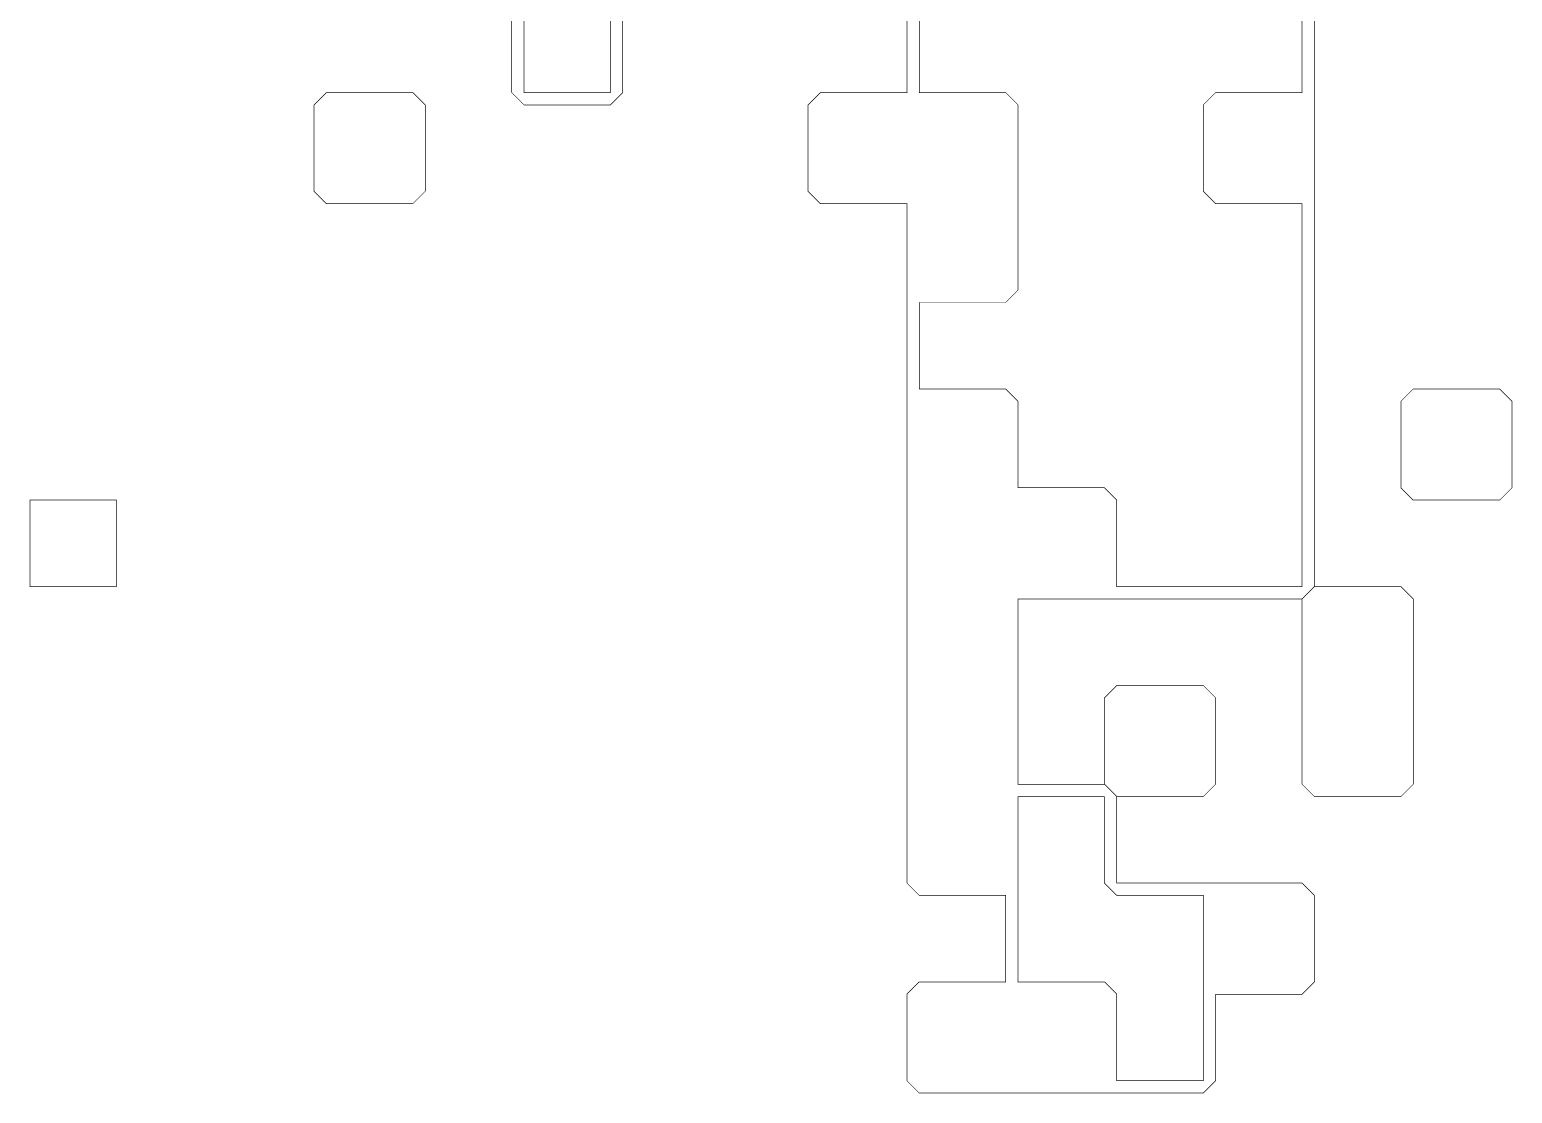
# Model space of a CAD drawing. Header units: metres. Extents: x 0 to 4990, y -4990 to 0.
# Drawn here: x 1640 to 2813, y -3594 to -2753 of the extents above; entities that cross this region are included whole.
import ezdxf

# ---------------------------------------------------------------- set-up
doc = ezdxf.new("R2010")
doc.units = ezdxf.units.M
for name, color, linetype in [('conductor', 1, 'Continuous'), ('dielectric', 8, 'Continuous'), ('substrate', 5, 'Continuous')]:
    doc.layers.add(name, color=color, linetype=linetype)

msp = doc.modelspace()

# ---------------------------------------------------------------- linework, layer by layer
at = {"layer": 'conductor', "const_width": 0.5}
for points in [[(2031.25, -2744.140625), (2031.25, -2753.90625), (2031.25, -2763.671875), (2031.25, -2773.4375), (2031.25, -2783.203125), (2031.25, -2792.96875), (2031.25, -2802.734375), (2041.015625, -2802.734375), (2050.78125, -2802.734375), (2060.546875, -2802.734375), (2070.3125, -2802.734375), (2080.078125, -2802.734375), (2089.84375, -2802.734375), (2099.609375, -2802.734375), (2099.609375, -2792.96875), (2099.609375, -2783.203125), (2099.609375, -2773.4375), (2099.609375, -2763.671875), (2099.609375, -2753.90625), (2099.609375, -2744.140625)], [(2343.75, -2744.140625), (2343.75, -2753.90625), (2343.75, -2763.671875), (2343.75, -2773.4375), (2343.75, -2783.203125), (2343.75, -2792.96875), (2343.75, -2802.734375), (2353.515625, -2802.734375), (2363.28125, -2802.734375), (2373.046875, -2802.734375), (2382.8125, -2802.734375), (2392.578125, -2802.734375), (2402.34375, -2802.734375), (2412.109375, -2802.734375), (2421.875, -2812.5), (2421.875, -2822.265625), (2421.875, -2832.03125), (2421.875, -2841.796875), (2421.875, -2851.5625), (2421.875, -2861.328125), (2421.875, -2871.09375), (2421.875, -2880.859375), (2421.875, -2890.625), (2421.875, -2900.390625), (2421.875, -2910.15625), (2421.875, -2919.921875), (2421.875, -2929.6875), (2421.875, -2939.453125), (2421.875, -2949.21875), (2421.875, -2958.984375), (2412.109375, -2968.75), (2402.34375, -2968.75), (2392.578125, -2968.75), (2382.8125, -2968.75), (2373.046875, -2968.75), (2363.28125, -2968.75), (2353.515625, -2968.75), (2343.75, -2968.75), (2343.75, -2978.515625), (2343.75, -2988.28125), (2343.75, -2998.046875), (2343.75, -3007.8125), (2343.75, -3017.578125), (2343.75, -3027.34375), (2343.75, -3037.109375), (2353.515625, -3037.109375), (2363.28125, -3037.109375), (2373.046875, -3037.109375), (2382.8125, -3037.109375), (2392.578125, -3037.109375), (2402.34375, -3037.109375), (2412.109375, -3037.109375), (2421.875, -3046.875), (2421.875, -3056.640625), (2421.875, -3066.40625), (2421.875, -3076.171875), (2421.875, -3085.9375), (2421.875, -3095.703125), (2421.875, -3105.46875), (2421.875, -3115.234375), (2431.640625, -3115.234375), (2441.40625, -3115.234375), (2451.171875, -3115.234375), (2460.9375, -3115.234375), (2470.703125, -3115.234375), (2480.46875, -3115.234375), (2490.234375, -3115.234375), (2500, -3125), (2500, -3134.765625), (2500, -3144.53125), (2500, -3154.296875), (2500, -3164.0625), (2500, -3173.828125), (2500, -3183.59375), (2500, -3193.359375), (2509.765625, -3193.359375), (2519.53125, -3193.359375), (2529.296875, -3193.359375), (2539.0625, -3193.359375), (2548.828125, -3193.359375), (2558.59375, -3193.359375), (2568.359375, -3193.359375), (2578.125, -3193.359375), (2587.890625, -3193.359375), (2597.65625, -3193.359375), (2607.421875, -3193.359375), (2617.1875, -3193.359375), (2626.953125, -3193.359375), (2636.71875, -3193.359375), (2646.484375, -3193.359375), (2646.484375, -3183.59375), (2646.484375, -3173.828125), (2646.484375, -3164.0625), (2646.484375, -3154.296875), (2646.484375, -3144.53125), (2646.484375, -3134.765625), (2646.484375, -3125), (2646.484375, -3115.234375), (2646.484375, -3105.46875), (2646.484375, -3095.703125), (2646.484375, -3085.9375), (2646.484375, -3076.171875), (2646.484375, -3066.40625), (2646.484375, -3056.640625), (2646.484375, -3046.875), (2646.484375, -3037.109375), (2646.484375, -3027.34375), (2646.484375, -3017.578125), (2646.484375, -3007.8125), (2646.484375, -2998.046875), (2646.484375, -2988.28125), (2646.484375, -2978.515625), (2646.484375, -2968.75), (2646.484375, -2958.984375), (2646.484375, -2949.21875), (2646.484375, -2939.453125), (2646.484375, -2929.6875), (2646.484375, -2919.921875), (2646.484375, -2910.15625), (2646.484375, -2900.390625), (2646.484375, -2890.625), (2636.71875, -2890.625), (2626.953125, -2890.625), (2617.1875, -2890.625), (2607.421875, -2890.625), (2597.65625, -2890.625), (2587.890625, -2890.625), (2578.125, -2890.625), (2568.359375, -2880.859375), (2568.359375, -2871.09375), (2568.359375, -2861.328125), (2568.359375, -2851.5625), (2568.359375, -2841.796875), (2568.359375, -2832.03125), (2568.359375, -2822.265625), (2568.359375, -2812.5), (2578.125, -2802.734375), (2587.890625, -2802.734375), (2597.65625, -2802.734375), (2607.421875, -2802.734375), (2617.1875, -2802.734375), (2626.953125, -2802.734375), (2636.71875, -2802.734375), (2646.484375, -2802.734375), (2646.484375, -2792.96875), (2646.484375, -2783.203125), (2646.484375, -2773.4375), (2646.484375, -2763.671875), (2646.484375, -2753.90625), (2646.484375, -2744.140625)]]:
    msp.add_lwpolyline(points, dxfattribs=at)
msp.add_lwpolyline([(2421.875, -3359.375), (2421.875, -3369.140625), (2421.875, -3378.90625), (2421.875, -3388.671875), (2421.875, -3398.4375), (2421.875, -3408.203125), (2421.875, -3417.96875), (2421.875, -3427.734375), (2421.875, -3437.5), (2421.875, -3447.265625), (2421.875, -3457.03125), (2421.875, -3466.796875), (2421.875, -3476.5625), (2421.875, -3486.328125), (2421.875, -3496.09375), (2421.875, -3505.859375), (2431.640625, -3505.859375), (2441.40625, -3505.859375), (2451.171875, -3505.859375), (2460.9375, -3505.859375), (2470.703125, -3505.859375), (2480.46875, -3505.859375), (2490.234375, -3505.859375), (2500, -3515.625), (2500, -3525.390625), (2500, -3535.15625), (2500, -3544.921875), (2500, -3554.6875), (2500, -3564.453125), (2500, -3574.21875), (2500, -3583.984375), (2509.765625, -3583.984375), (2519.53125, -3583.984375), (2529.296875, -3583.984375), (2539.0625, -3583.984375), (2548.828125, -3583.984375), (2558.59375, -3583.984375), (2568.359375, -3583.984375), (2568.359375, -3574.21875), (2568.359375, -3564.453125), (2568.359375, -3554.6875), (2568.359375, -3544.921875), (2568.359375, -3535.15625), (2568.359375, -3525.390625), (2568.359375, -3515.625), (2568.359375, -3505.859375), (2568.359375, -3496.09375), (2568.359375, -3486.328125), (2568.359375, -3476.5625), (2568.359375, -3466.796875), (2568.359375, -3457.03125), (2568.359375, -3447.265625), (2568.359375, -3437.5), (2558.59375, -3437.5), (2548.828125, -3437.5), (2539.0625, -3437.5), (2529.296875, -3437.5), (2519.53125, -3437.5), (2509.765625, -3437.5), (2500, -3437.5), (2490.234375, -3427.734375), (2490.234375, -3417.96875), (2490.234375, -3408.203125), (2490.234375, -3398.4375), (2490.234375, -3388.671875), (2490.234375, -3378.90625), (2490.234375, -3369.140625), (2490.234375, -3359.375), (2480.46875, -3359.375), (2470.703125, -3359.375), (2460.9375, -3359.375), (2451.171875, -3359.375), (2441.40625, -3359.375), (2431.640625, -3359.375)], close=True, dxfattribs=at)
at = {"layer": 'dielectric', "const_width": 0.5}
msp.add_lwpolyline([(1640.625, -3125), (1640.625, -3134.765625), (1640.625, -3144.53125), (1640.625, -3154.296875), (1640.625, -3164.0625), (1640.625, -3173.828125), (1640.625, -3183.59375), (1640.625, -3193.359375), (1650.390625, -3193.359375), (1660.15625, -3193.359375), (1669.921875, -3193.359375), (1679.6875, -3193.359375), (1689.453125, -3193.359375), (1699.21875, -3193.359375), (1708.984375, -3193.359375), (1708.984375, -3183.59375), (1708.984375, -3173.828125), (1708.984375, -3164.0625), (1708.984375, -3154.296875), (1708.984375, -3144.53125), (1708.984375, -3134.765625), (1708.984375, -3125), (1699.21875, -3125), (1689.453125, -3125), (1679.6875, -3125), (1669.921875, -3125), (1660.15625, -3125), (1650.390625, -3125)], close=True, dxfattribs=at)
at = {"layer": 'substrate', "const_width": 0.5}
for points in [[(2109.375, -2744.140625), (2109.375, -2753.90625), (2109.375, -2763.671875), (2109.375, -2773.4375), (2109.375, -2783.203125), (2109.375, -2792.96875), (2109.375, -2802.734375), (2099.609375, -2812.5), (2089.84375, -2812.5), (2080.078125, -2812.5), (2070.3125, -2812.5), (2060.546875, -2812.5), (2050.78125, -2812.5), (2041.015625, -2812.5), (2031.25, -2812.5), (2021.484375, -2802.734375), (2021.484375, -2792.96875), (2021.484375, -2783.203125), (2021.484375, -2773.4375), (2021.484375, -2763.671875), (2021.484375, -2753.90625), (2021.484375, -2744.140625)], [(2656.25, -2744.140625), (2656.25, -2753.90625), (2656.25, -2763.671875), (2656.25, -2773.4375), (2656.25, -2783.203125), (2656.25, -2792.96875), (2656.25, -2802.734375), (2656.25, -2812.5), (2656.25, -2822.265625), (2656.25, -2832.03125), (2656.25, -2841.796875), (2656.25, -2851.5625), (2656.25, -2861.328125), (2656.25, -2871.09375), (2656.25, -2880.859375), (2656.25, -2890.625), (2656.25, -2900.390625), (2656.25, -2910.15625), (2656.25, -2919.921875), (2656.25, -2929.6875), (2656.25, -2939.453125), (2656.25, -2949.21875), (2656.25, -2958.984375), (2656.25, -2968.75), (2656.25, -2978.515625), (2656.25, -2988.28125), (2656.25, -2998.046875), (2656.25, -3007.8125), (2656.25, -3017.578125), (2656.25, -3027.34375), (2656.25, -3037.109375), (2656.25, -3046.875), (2656.25, -3056.640625), (2656.25, -3066.40625), (2656.25, -3076.171875), (2656.25, -3085.9375), (2656.25, -3095.703125), (2656.25, -3105.46875), (2656.25, -3115.234375), (2656.25, -3125), (2656.25, -3134.765625), (2656.25, -3144.53125), (2656.25, -3154.296875), (2656.25, -3164.0625), (2656.25, -3173.828125), (2656.25, -3183.59375), (2656.25, -3193.359375), (2646.484375, -3203.125), (2636.71875, -3203.125), (2626.953125, -3203.125), (2617.1875, -3203.125), (2607.421875, -3203.125), (2597.65625, -3203.125), (2587.890625, -3203.125), (2578.125, -3203.125), (2568.359375, -3203.125), (2558.59375, -3203.125), (2548.828125, -3203.125), (2539.0625, -3203.125), (2529.296875, -3203.125), (2519.53125, -3203.125), (2509.765625, -3203.125), (2500, -3203.125), (2490.234375, -3203.125), (2480.46875, -3203.125), (2470.703125, -3203.125), (2460.9375, -3203.125), (2451.171875, -3203.125), (2441.40625, -3203.125), (2431.640625, -3203.125), (2421.875, -3203.125), (2421.875, -3212.890625), (2421.875, -3222.65625), (2421.875, -3232.421875), (2421.875, -3242.1875), (2421.875, -3251.953125), (2421.875, -3261.71875), (2421.875, -3271.484375), (2421.875, -3281.25), (2421.875, -3291.015625), (2421.875, -3300.78125), (2421.875, -3310.546875), (2421.875, -3320.3125), (2421.875, -3330.078125), (2421.875, -3339.84375), (2421.875, -3349.609375), (2431.640625, -3349.609375), (2441.40625, -3349.609375), (2451.171875, -3349.609375), (2460.9375, -3349.609375), (2470.703125, -3349.609375), (2480.46875, -3349.609375), (2490.234375, -3349.609375), (2500, -3359.375), (2500, -3369.140625), (2500, -3378.90625), (2500, -3388.671875), (2500, -3398.4375), (2500, -3408.203125), (2500, -3417.96875), (2500, -3427.734375), (2509.765625, -3427.734375), (2519.53125, -3427.734375), (2529.296875, -3427.734375), (2539.0625, -3427.734375), (2548.828125, -3427.734375), (2558.59375, -3427.734375), (2568.359375, -3427.734375), (2578.125, -3427.734375), (2587.890625, -3427.734375), (2597.65625, -3427.734375), (2607.421875, -3427.734375), (2617.1875, -3427.734375), (2626.953125, -3427.734375), (2636.71875, -3427.734375), (2646.484375, -3427.734375), (2656.25, -3437.5), (2656.25, -3447.265625), (2656.25, -3457.03125), (2656.25, -3466.796875), (2656.25, -3476.5625), (2656.25, -3486.328125), (2656.25, -3496.09375), (2656.25, -3505.859375), (2646.484375, -3515.625), (2636.71875, -3515.625), (2626.953125, -3515.625), (2617.1875, -3515.625), (2607.421875, -3515.625), (2597.65625, -3515.625), (2587.890625, -3515.625), (2578.125, -3515.625), (2578.125, -3525.390625), (2578.125, -3535.15625), (2578.125, -3544.921875), (2578.125, -3554.6875), (2578.125, -3564.453125), (2578.125, -3574.21875), (2578.125, -3583.984375), (2568.359375, -3593.75), (2558.59375, -3593.75), (2548.828125, -3593.75), (2539.0625, -3593.75), (2529.296875, -3593.75), (2519.53125, -3593.75), (2509.765625, -3593.75), (2500, -3593.75), (2490.234375, -3593.75), (2480.46875, -3593.75), (2470.703125, -3593.75), (2460.9375, -3593.75), (2451.171875, -3593.75), (2441.40625, -3593.75), (2431.640625, -3593.75), (2421.875, -3593.75), (2412.109375, -3593.75), (2402.34375, -3593.75), (2392.578125, -3593.75), (2382.8125, -3593.75), (2373.046875, -3593.75), (2363.28125, -3593.75), (2353.515625, -3593.75), (2343.75, -3593.75), (2333.984375, -3583.984375), (2333.984375, -3574.21875), (2333.984375, -3564.453125), (2333.984375, -3554.6875), (2333.984375, -3544.921875), (2333.984375, -3535.15625), (2333.984375, -3525.390625), (2333.984375, -3515.625), (2343.75, -3505.859375), (2353.515625, -3505.859375), (2363.28125, -3505.859375), (2373.046875, -3505.859375), (2382.8125, -3505.859375), (2392.578125, -3505.859375), (2402.34375, -3505.859375), (2412.109375, -3505.859375), (2412.109375, -3496.09375), (2412.109375, -3486.328125), (2412.109375, -3476.5625), (2412.109375, -3466.796875), (2412.109375, -3457.03125), (2412.109375, -3447.265625), (2412.109375, -3437.5), (2402.34375, -3437.5), (2392.578125, -3437.5), (2382.8125, -3437.5), (2373.046875, -3437.5), (2363.28125, -3437.5), (2353.515625, -3437.5), (2343.75, -3437.5), (2333.984375, -3427.734375), (2333.984375, -3417.96875), (2333.984375, -3408.203125), (2333.984375, -3398.4375), (2333.984375, -3388.671875), (2333.984375, -3378.90625), (2333.984375, -3369.140625), (2333.984375, -3359.375), (2333.984375, -3349.609375), (2333.984375, -3339.84375), (2333.984375, -3330.078125), (2333.984375, -3320.3125), (2333.984375, -3310.546875), (2333.984375, -3300.78125), (2333.984375, -3291.015625), (2333.984375, -3281.25), (2333.984375, -3271.484375), (2333.984375, -3261.71875), (2333.984375, -3251.953125), (2333.984375, -3242.1875), (2333.984375, -3232.421875), (2333.984375, -3222.65625), (2333.984375, -3212.890625), (2333.984375, -3203.125), (2333.984375, -3193.359375), (2333.984375, -3183.59375), (2333.984375, -3173.828125), (2333.984375, -3164.0625), (2333.984375, -3154.296875), (2333.984375, -3144.53125), (2333.984375, -3134.765625), (2333.984375, -3125), (2333.984375, -3115.234375), (2333.984375, -3105.46875), (2333.984375, -3095.703125), (2333.984375, -3085.9375), (2333.984375, -3076.171875), (2333.984375, -3066.40625), (2333.984375, -3056.640625), (2333.984375, -3046.875), (2333.984375, -3037.109375), (2333.984375, -3027.34375), (2333.984375, -3017.578125), (2333.984375, -3007.8125), (2333.984375, -2998.046875), (2333.984375, -2988.28125), (2333.984375, -2978.515625), (2333.984375, -2968.75), (2333.984375, -2958.984375), (2333.984375, -2949.21875), (2333.984375, -2939.453125), (2333.984375, -2929.6875), (2333.984375, -2919.921875), (2333.984375, -2910.15625), (2333.984375, -2900.390625), (2333.984375, -2890.625), (2324.21875, -2890.625), (2314.453125, -2890.625), (2304.6875, -2890.625), (2294.921875, -2890.625), (2285.15625, -2890.625), (2275.390625, -2890.625), (2265.625, -2890.625), (2255.859375, -2880.859375), (2255.859375, -2871.09375), (2255.859375, -2861.328125), (2255.859375, -2851.5625), (2255.859375, -2841.796875), (2255.859375, -2832.03125), (2255.859375, -2822.265625), (2255.859375, -2812.5), (2265.625, -2802.734375), (2275.390625, -2802.734375), (2285.15625, -2802.734375), (2294.921875, -2802.734375), (2304.6875, -2802.734375), (2314.453125, -2802.734375), (2324.21875, -2802.734375), (2333.984375, -2802.734375), (2333.984375, -2792.96875), (2333.984375, -2783.203125), (2333.984375, -2773.4375), (2333.984375, -2763.671875), (2333.984375, -2753.90625), (2333.984375, -2744.140625)]]:
    msp.add_lwpolyline(points, dxfattribs=at)
for points in [[(1865.234375, -2812.5), (1875, -2802.734375), (1884.765625, -2802.734375), (1894.53125, -2802.734375), (1904.296875, -2802.734375), (1914.0625, -2802.734375), (1923.828125, -2802.734375), (1933.59375, -2802.734375), (1943.359375, -2802.734375), (1953.125, -2812.5), (1953.125, -2822.265625), (1953.125, -2832.03125), (1953.125, -2841.796875), (1953.125, -2851.5625), (1953.125, -2861.328125), (1953.125, -2871.09375), (1953.125, -2880.859375), (1943.359375, -2890.625), (1933.59375, -2890.625), (1923.828125, -2890.625), (1914.0625, -2890.625), (1904.296875, -2890.625), (1894.53125, -2890.625), (1884.765625, -2890.625), (1875, -2890.625), (1865.234375, -2880.859375), (1865.234375, -2871.09375), (1865.234375, -2861.328125), (1865.234375, -2851.5625), (1865.234375, -2841.796875), (1865.234375, -2832.03125), (1865.234375, -2822.265625)], [(2724.609375, -3046.875), (2734.375, -3037.109375), (2744.140625, -3037.109375), (2753.90625, -3037.109375), (2763.671875, -3037.109375), (2773.4375, -3037.109375), (2783.203125, -3037.109375), (2792.96875, -3037.109375), (2802.734375, -3037.109375), (2812.5, -3046.875), (2812.5, -3056.640625), (2812.5, -3066.40625), (2812.5, -3076.171875), (2812.5, -3085.9375), (2812.5, -3095.703125), (2812.5, -3105.46875), (2812.5, -3115.234375), (2802.734375, -3125), (2792.96875, -3125), (2783.203125, -3125), (2773.4375, -3125), (2763.671875, -3125), (2753.90625, -3125), (2744.140625, -3125), (2734.375, -3125), (2724.609375, -3115.234375), (2724.609375, -3105.46875), (2724.609375, -3095.703125), (2724.609375, -3085.9375), (2724.609375, -3076.171875), (2724.609375, -3066.40625), (2724.609375, -3056.640625)], [(2646.484375, -3203.125), (2656.25, -3193.359375), (2666.015625, -3193.359375), (2675.78125, -3193.359375), (2685.546875, -3193.359375), (2695.3125, -3193.359375), (2705.078125, -3193.359375), (2714.84375, -3193.359375), (2724.609375, -3193.359375), (2734.375, -3203.125), (2734.375, -3212.890625), (2734.375, -3222.65625), (2734.375, -3232.421875), (2734.375, -3242.1875), (2734.375, -3251.953125), (2734.375, -3261.71875), (2734.375, -3271.484375), (2734.375, -3281.25), (2734.375, -3291.015625), (2734.375, -3300.78125), (2734.375, -3310.546875), (2734.375, -3320.3125), (2734.375, -3330.078125), (2734.375, -3339.84375), (2734.375, -3349.609375), (2724.609375, -3359.375), (2714.84375, -3359.375), (2705.078125, -3359.375), (2695.3125, -3359.375), (2685.546875, -3359.375), (2675.78125, -3359.375), (2666.015625, -3359.375), (2656.25, -3359.375), (2646.484375, -3349.609375), (2646.484375, -3339.84375), (2646.484375, -3330.078125), (2646.484375, -3320.3125), (2646.484375, -3310.546875), (2646.484375, -3300.78125), (2646.484375, -3291.015625), (2646.484375, -3281.25), (2646.484375, -3271.484375), (2646.484375, -3261.71875), (2646.484375, -3251.953125), (2646.484375, -3242.1875), (2646.484375, -3232.421875), (2646.484375, -3222.65625), (2646.484375, -3212.890625)], [(2490.234375, -3281.25), (2500, -3271.484375), (2509.765625, -3271.484375), (2519.53125, -3271.484375), (2529.296875, -3271.484375), (2539.0625, -3271.484375), (2548.828125, -3271.484375), (2558.59375, -3271.484375), (2568.359375, -3271.484375), (2578.125, -3281.25), (2578.125, -3291.015625), (2578.125, -3300.78125), (2578.125, -3310.546875), (2578.125, -3320.3125), (2578.125, -3330.078125), (2578.125, -3339.84375), (2578.125, -3349.609375), (2568.359375, -3359.375), (2558.59375, -3359.375), (2548.828125, -3359.375), (2539.0625, -3359.375), (2529.296875, -3359.375), (2519.53125, -3359.375), (2509.765625, -3359.375), (2500, -3359.375), (2490.234375, -3349.609375), (2490.234375, -3339.84375), (2490.234375, -3330.078125), (2490.234375, -3320.3125), (2490.234375, -3310.546875), (2490.234375, -3300.78125), (2490.234375, -3291.015625)]]:
    msp.add_lwpolyline(points, close=True, dxfattribs=at)

doc.saveas('drawing.dxf')
